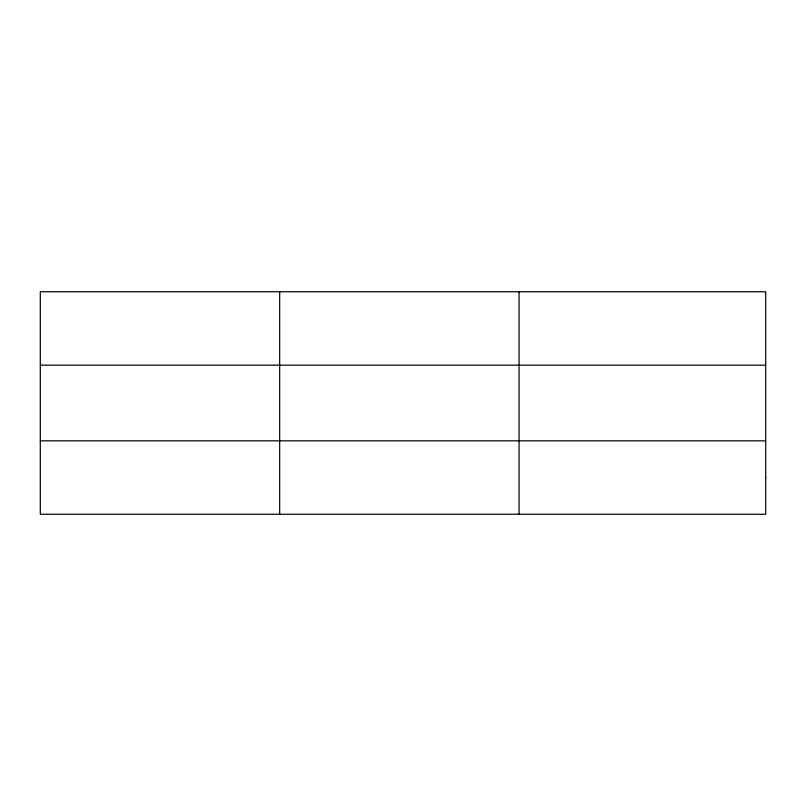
<?xml version="1.0" encoding="UTF-8"?>
<svg xmlns="http://www.w3.org/2000/svg" width="806" height="806" viewBox="0 0 806 806"><rect width="100%" height="100%" fill="white"/><g stroke="black" fill="none" stroke-linecap="round" stroke-linejoin="round"><path stroke-width="1.21" d="M279.682 291.742L279.682 514.258M519.064 291.742L519.064 514.258M40.3 365.168L765.7 365.168M40.3 440.832L765.7 440.832M765.7 477.545L765.7 514.258L40.3 514.258L40.3 291.742L765.7 291.742L765.7 477.545"/></g></svg>
